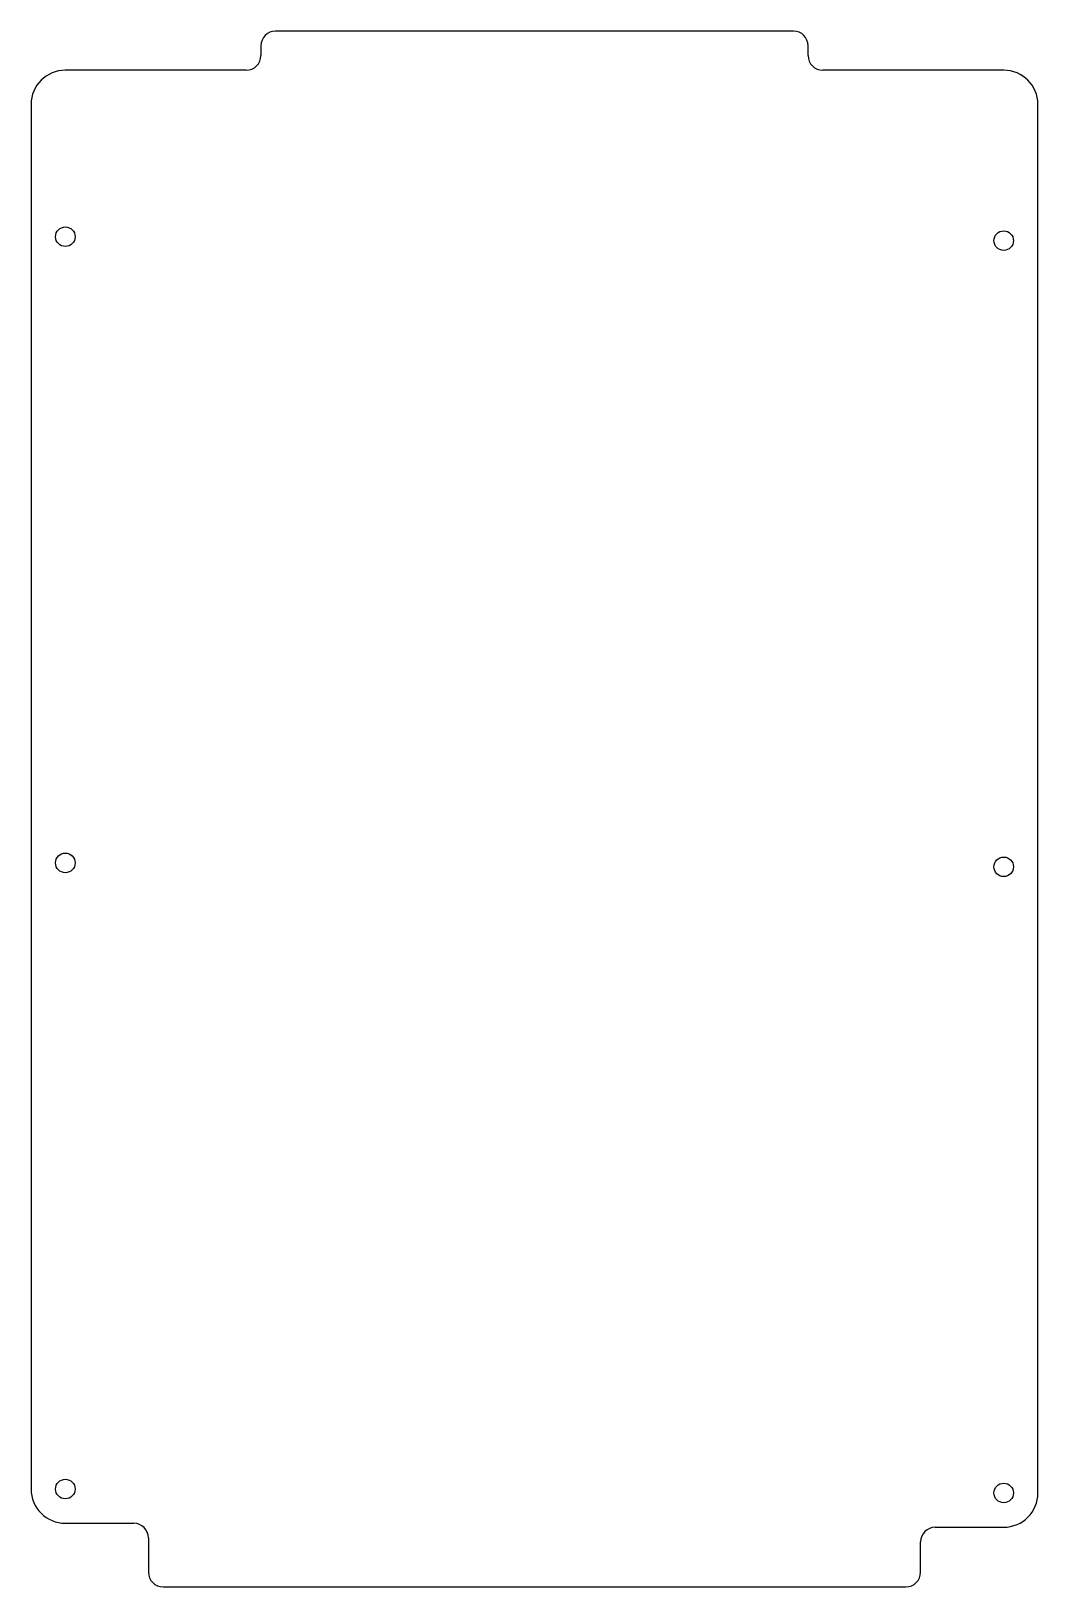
# Model space of a CAD drawing. Header units: millimetres. Extents: x -52 to 51, y -79 to 80.
import ezdxf

# ---------------------------------------------------------------- set-up
doc = ezdxf.new("R2010")
doc.units = ezdxf.units.MM
doc.layers.add('OUTLINE_AND_HOLES', color=7, linetype='Continuous')

msp = doc.modelspace()

# ---------------------------------------------------------------- linework, layer by layer
at = {"layer": 'OUTLINE_AND_HOLES'}
for p, q in [((26.46, 79.97), (-26.5, 79.97)), ((-28, 78.47), (-28, 77.47)), ((27.96, 77.47), (27.96, 78.47)), ((-29.5, 75.97), (-48, 75.97)), ((47.96, 75.97), (29.46, 75.97)), ((-51.5, 72.47), (-51.5, -69.05)), ((51.46, -69.45), (51.46, 72.47)), ((-48, -72.55), (-41, -72.55)), ((40.96, -72.95), (47.96, -72.95)), ((-39.5, -74.05), (-39.5, -77.55)), ((39.46, -77.55), (39.46, -74.45)), ((-38, -79.05), (37.96, -79.05))]:
    msp.add_line(p, q, dxfattribs=at)
for centre in [(-48, 58.95), (47.96, 58.55), (-48, -5.05), (47.96, -5.45), (-48, -69.05), (47.96, -69.45)]:
    msp.add_circle(centre, 1, dxfattribs=at)
for centre, radius, start, end in [((-26.5, 78.47), 1.5, 90, 180), ((26.46, 78.47), 1.5, 0, 90), ((-29.5, 77.47), 1.5, -90, 0), ((29.46, 77.47), 1.5, -180, -90), ((-48, 72.47), 3.5, 90, 180), ((47.96, 72.47), 3.5, 0, 90), ((-48, -69.05), 3.5, 180, 270), ((47.96, -69.45), 3.5, -90, 0), ((-41, -74.05), 1.5, 0, 90), ((40.96, -74.45), 1.5, 90, 180), ((-38, -77.55), 1.5, -180, -90), ((37.96, -77.55), 1.5, -90, 0)]:
    msp.add_arc(centre, radius, start, end, dxfattribs=at)

doc.saveas('drawing.dxf')
